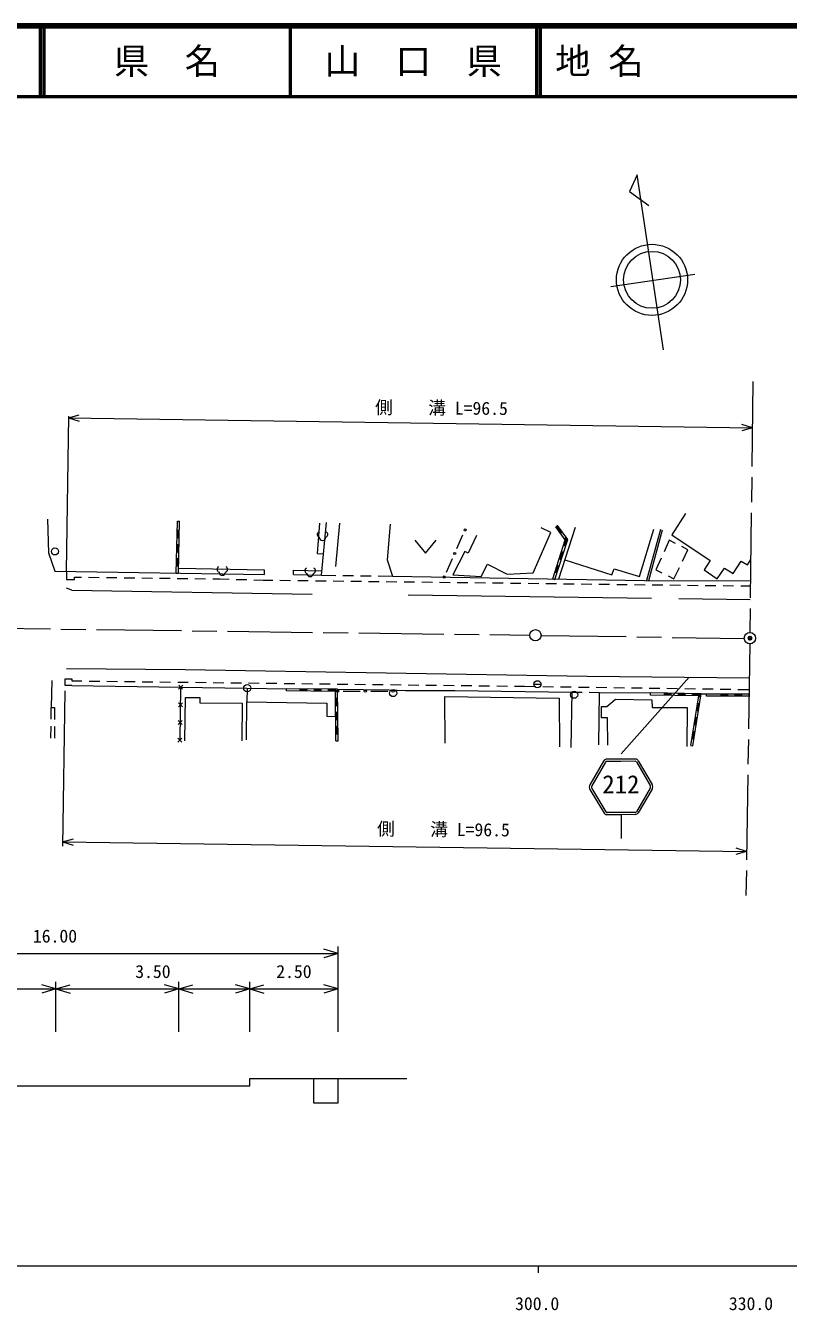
# Model space of a CAD drawing. Units: millimetres, scale not verified. Extents: x 40000 to 680000, y 20000 to 380000.
# Drawn here: x 295702 to 403267, y 198715 to 380000 of the extents above; entities that cross this region are included whole.
import ezdxf
from ezdxf.enums import TextEntityAlignment as Align

# ---------------------------------------------------------------- set-up
doc = ezdxf.new("R2010")
doc.units = ezdxf.units.MM
doc.header["$LTSCALE"] = 1000
doc.header["$PDMODE"] = 32
doc.header["$PDSIZE"] = 500
doc.linetypes.add('CHAIN', pattern=[18.5, 12, -1.5, 3.5, -1.5])
for name, color, linetype, lineweight in [('M-BGD', 7, 'Continuous', 13), ('M-BMK', 2, 'CHAIN', 13), ('M-BMK-SRVR', 3, 'Continuous', 13), ('M-STR-HTXT', 7, 'Continuous', 13), ('M-STR-STRC', 7, 'Continuous', 13), ('M-TTL', 2, 'Continuous', 140), ('M-TTL-BAND', 7, 'Continuous', 13), ('M-TTL-LINE', 7, 'Continuous', 50)]:
    doc.layers.add(name, color=color, linetype=linetype, lineweight=lineweight)
doc.layers.add('M-OTRS', color=6, linetype='Continuous')
doc.layers.add('M-TTL-TXT', color=7, linetype='Continuous')
doc.styles.add('ＭＳ ゴシック', font='')
doc.styles.get('ＭＳ ゴシック').set_extended_font_data('MS Gothic')

msp = doc.modelspace()

# ---------------------------------------------------------------- linework, layer by layer
at = {"layer": 'M-BGD'}
for p, q in [((316946, 302756), (317115, 310065)), ((317115, 310065), (317415, 310059)), ((317246, 302749), (317415, 310059)), ((317384, 308748), (317084, 308755)), ((317121, 307754), (317144, 308753)), ((317181, 307752), (317204, 308752)), ((317241, 307751), (317264, 308751)), ((317301, 307749), (317324, 308749)), ((339453, 303697), (340017, 309787)), ((370466, 309301), (370708, 309478)), ((371816, 307458), (370466, 309301)), ((370765, 309400), (370523, 309223)), ((371162, 308452), (370571, 309258)), ((371211, 308487), (370620, 309294)), ((371259, 308523), (370668, 309329)), ((372149, 307512), (370708, 309478)), ((371308, 308558), (370716, 309365)), ((373183, 309183), (370850, 301912)), ((371114, 308416), (371356, 308594)), ((385233, 308906), (383258, 301701)), ((383595, 301700), (385518, 308850)), ((317338, 306748), (317038, 306755)), ((317061, 307755), (317361, 307748)), ((317075, 305754), (317098, 306754)), ((317135, 305753), (317158, 306752)), ((317195, 305751), (317218, 306751)), ((317255, 305750), (317278, 306750)), ((350609, 307385), (352109, 305585)), ((352109, 305585), (353609, 307385)), ((356512, 306202), (357381, 308157)), ((370035, 301926), (371816, 307458)), ((370321, 301834), (372149, 307512)), ((371567, 306685), (371853, 306593)), ((371624, 306667), (371883, 307469)), ((371949, 307480), (371682, 306648)), ((371705, 307610), (371947, 307787)), ((371739, 306630), (372016, 307491)), ((371753, 307645), (371883, 307469)), ((372082, 307501), (371796, 306612)), ((371949, 307480), (371802, 307681)), ((371850, 307716), (372016, 307491)), ((372082, 307501), (371899, 307752)), ((386474, 307382), (385739, 305757)), ((387338, 306938), (386474, 307382)), ((389091, 306038), (388227, 306482)), ((317292, 304749), (316992, 304756)), ((317015, 305755), (317315, 305749)), ((317029, 303755), (317052, 304754)), ((317089, 303753), (317112, 304753)), ((317149, 303752), (317172, 304752)), ((317209, 303750), (317232, 304750)), ((355034, 302876), (355903, 304831)), ((370954, 304781), (371240, 304689)), ((371012, 304763), (371318, 305715)), ((371069, 304745), (371375, 305697)), ((371126, 304726), (371432, 305678)), ((371183, 304708), (371489, 305660)), ((371546, 305641), (371261, 305733)), ((385327, 304846), (384593, 303221)), ((388328, 304437), (389091, 306038)), ((301449, 303014), (301438, 301851)), ((316946, 302756), (317246, 302749)), ((316969, 303756), (317269, 303749)), ((370342, 302878), (370627, 302786)), ((370399, 302859), (370705, 303811)), ((370456, 302841), (370762, 303793)), ((370513, 302822), (370819, 303774)), ((370570, 302804), (370876, 303756)), ((370934, 303738), (370648, 303830)), ((384593, 303221), (385418, 302803)), ((387136, 301932), (387898, 303534)), ((301438, 301851), (302564, 301857)), ((302564, 301857), (302564, 302182)), ((302564, 302182), (303577, 302170)), ((304577, 302157), (306077, 302139)), ((307077, 302127), (308576, 302108)), ((309576, 302096), (311076, 302077)), ((312076, 302065), (313576, 302046)), ((314576, 302034), (316076, 302015)), ((317076, 302003), (318576, 301985)), ((319576, 301972), (321075, 301954)), ((322075, 301941), (323088, 301929)), ((323088, 301929), (324395, 301894)), ((325394, 301867), (326894, 301826)), ((327893, 301799), (329200, 301764)), ((329200, 301764), (330565, 301748)), ((331565, 301736), (333064, 301717)), ((334064, 301705), (335564, 301687)), ((336564, 301675), (338064, 301657)), ((337436, 302447), (339432, 302421)), ((339064, 301645), (340564, 301627)), ((340432, 302408), (341932, 302389)), ((341564, 301615), (343064, 301597)), ((342931, 302376), (344431, 302356)), ((344064, 301585), (345564, 301567)), ((345431, 302343), (347427, 302317)), ((346563, 301554), (348063, 301536)), ((349063, 301524), (350563, 301506)), ((351563, 301494), (353063, 301476)), ((354063, 301464), (355563, 301446)), ((356563, 301434), (358063, 301416)), ((359063, 301403), (360562, 301385)), ((361562, 301373), (363062, 301355)), ((364062, 301343), (365562, 301325)), ((366562, 301313), (368062, 301295)), ((369062, 301283), (370562, 301265)), ((370035, 301926), (370321, 301834)), ((371562, 301253), (373062, 301234)), ((374061, 301222), (375561, 301204)), ((376561, 301192), (378061, 301174)), ((379061, 301162), (380561, 301144)), ((381561, 301132), (383061, 301114)), ((384061, 301102), (385561, 301083)), ((386310, 302351), (387136, 301932)), ((386561, 301071), (388060, 301053)), ((389060, 301041), (390560, 301023)), ((391560, 301011), (393060, 300993)), ((394060, 300981), (395560, 300963)), ((396560, 300951), (397924, 300934)), ((302216, 300343), (301452, 300623)), ((302216, 300343), (336111, 299777)), ((349640, 299692), (383983, 299235)), ((387817, 299144), (397900, 299015)), ((299403, 287572), (299303, 283795)), ((302206, 287544), (303642, 287526)), ((304642, 287514), (306142, 287496)), ((307142, 287485), (308641, 287467)), ((309641, 287455), (311141, 287437)), ((312141, 287425), (313641, 287407)), ((314641, 287395), (316141, 287377)), ((317141, 287365), (318641, 287347)), ((317845, 286923), (317270, 286367)), ((317836, 286358), (317279, 286932)), ((317557, 286645), (317439, 279192)), ((319641, 287335), (321141, 287317)), ((322140, 287305), (323640, 287287)), ((324640, 287275), (326140, 287257)), ((326950, 286512), (326897, 284575)), ((327140, 287245), (328640, 287227)), ((329640, 287215), (331140, 287197)), ((332140, 287185), (333640, 287167)), ((332495, 286139), (332499, 286439)), ((339688, 286353), (332499, 286439)), ((334640, 287155), (336139, 287137)), ((337139, 287125), (338639, 287108)), ((339639, 287096), (341139, 287078)), ((342139, 287066), (343639, 287048)), ((344639, 287036), (346139, 287018)), ((347139, 287006), (348639, 286988)), ((349638, 286976), (351138, 286958)), ((352138, 286946), (353638, 286928)), ((354638, 286916), (356138, 286898)), ((357138, 286886), (358638, 286868)), ((359638, 286856), (361138, 286838)), ((362138, 286826), (363637, 286808)), ((364637, 286796), (366073, 286779)), ((366073, 286779), (367659, 286756)), ((367379, 287064), (368379, 287064)), ((368659, 286742), (370159, 286720)), ((371159, 286706), (372659, 286684)), ((373659, 286670), (375158, 286648)), ((376158, 286634), (377658, 286612)), ((378658, 286598), (380158, 286576)), ((381158, 286562), (382658, 286540)), ((383658, 286526), (385157, 286504)), ((386157, 286490), (387657, 286468)), ((388657, 286454), (390157, 286432)), ((339391, 286057), (332495, 286139)), ((334381, 286417), (334378, 286117)), ((335378, 286165), (334378, 286177)), ((335379, 286225), (334379, 286237)), ((335380, 286285), (334380, 286297)), ((335380, 286345), (334381, 286357)), ((335378, 286105), (335381, 286405)), ((336381, 286393), (336378, 286093)), ((337378, 286141), (336378, 286153)), ((337379, 286201), (336379, 286213)), ((337380, 286321), (336380, 286333)), ((337380, 286261), (336380, 286273)), ((337377, 286081), (337381, 286381)), ((338381, 286369), (338377, 286069)), ((339378, 286117), (338378, 286129)), ((339379, 286177), (338379, 286189)), ((339380, 286297), (338380, 286309)), ((339379, 286237), (338380, 286249)), ((339377, 286057), (339381, 286357)), ((339469, 279071), (339391, 286057)), ((339702, 285074), (339402, 285071)), ((339474, 284072), (339462, 285072)), ((339534, 284072), (339522, 285072)), ((339594, 284073), (339582, 285073)), ((339654, 284074), (339642, 285074)), ((339769, 279075), (339688, 286353)), ((340465, 286106), (342866, 286102)), ((344366, 286099), (346767, 286095)), ((372734, 285961), (372617, 278142)), ((372734, 285961), (374178, 285947)), ((375178, 285937), (376622, 285923)), ((376538, 278496), (376622, 285923)), ((376622, 285923), (383822, 285854)), ((383824, 285535), (383829, 285835)), ((390631, 285432), (383824, 285535)), ((390982, 285727), (383829, 285835)), ((385743, 285806), (385738, 285506)), ((386739, 285551), (385739, 285566)), ((386740, 285611), (385740, 285626)), ((386741, 285671), (385741, 285686)), ((386742, 285731), (385742, 285746)), ((386738, 285491), (386743, 285791)), ((387743, 285776), (387738, 285476)), ((388739, 285521), (387739, 285536)), ((388740, 285581), (387740, 285596)), ((388741, 285641), (387741, 285656)), ((388742, 285701), (387742, 285716)), ((388738, 285461), (388743, 285761)), ((389524, 278413), (390631, 285432)), ((389738, 285446), (389743, 285746)), ((389739, 285506), (390702, 285491)), ((390772, 285550), (389740, 285566)), ((389741, 285626), (390842, 285609)), ((390912, 285668), (389742, 285686)), ((389821, 278366), (390982, 285727)), ((390615, 285327), (390911, 285281)), ((390674, 285318), (390702, 285491)), ((390772, 285550), (390733, 285309)), ((390793, 285299), (390842, 285609)), ((390912, 285668), (390852, 285290)), ((390994, 285703), (391752, 285694)), ((391157, 286418), (392657, 286396)), ((391728, 285387), (391729, 285687)), ((397728, 285367), (391728, 285387)), ((397729, 285667), (391729, 285687)), ((393656, 286382), (395156, 286360)), ((393729, 285680), (393728, 285380)), ((394728, 285497), (393728, 285500)), ((394728, 285437), (393728, 285440)), ((394729, 285617), (393729, 285620)), ((394729, 285557), (393729, 285560)), ((394728, 285377), (394729, 285677)), ((395729, 285674), (395728, 285374)), ((396728, 285491), (395728, 285494)), ((396728, 285431), (395728, 285434)), ((396729, 285611), (395729, 285614)), ((396729, 285551), (395729, 285554)), ((396156, 286346), (397743, 286323)), ((396728, 285371), (396729, 285671)), ((397728, 285367), (397729, 285667)), ((299286, 282133), (299303, 283795)), ((299303, 283795), (299755, 283787)), ((299755, 283787), (299753, 282110)), ((317805, 284439), (317231, 283882)), ((317796, 283873), (317240, 284448)), ((339414, 284071), (339714, 284074)), ((339725, 283074), (339425, 283071)), ((339496, 282072), (339485, 283072)), ((339556, 282073), (339545, 283072)), ((339616, 282073), (339605, 283073)), ((339676, 282074), (339665, 283074)), ((390303, 283352), (390600, 283305)), ((390363, 283342), (390518, 284330)), ((390422, 283333), (390578, 284321)), ((390755, 284293), (390459, 284339)), ((390481, 283324), (390637, 284311)), ((390540, 283314), (390696, 284302)), ((299258, 279472), (299275, 281133)), ((299752, 281110), (299750, 279433)), ((317766, 281955), (317191, 281398)), ((317757, 281389), (317200, 281964)), ((339436, 282071), (339736, 282075)), ((339747, 281075), (339447, 281071)), ((339518, 280072), (339507, 281072)), ((339578, 280073), (339567, 281073)), ((339638, 280073), (339627, 281073)), ((339698, 280074), (339687, 281074)), ((389992, 281376), (390288, 281329)), ((390051, 281367), (390207, 282355)), ((390110, 281357), (390266, 282345)), ((390444, 282317), (390148, 282364)), ((390170, 281348), (390325, 282336)), ((390229, 281339), (390385, 282327)), ((317726, 279470), (317152, 278914)), ((317718, 278905), (317161, 279479)), ((339458, 280071), (339758, 280075)), ((389680, 279401), (389976, 279354)), ((389739, 279391), (389895, 280379)), ((389799, 279382), (389954, 280370)), ((390132, 280342), (389836, 280388)), ((389858, 279373), (390014, 280360)), ((389917, 279363), (390073, 280351)), ((339469, 279071), (339769, 279075)), ((389524, 278413), (389821, 278366))]:
    msp.add_line(p, q, dxfattribs=at)
for points in [[(298780, 310382), (298913, 305598), (299790, 303042), (329392, 302549)], [(388769, 311177), (386822, 308159), (392241, 304532), (391415, 303220), (393248, 301964), (394246, 303436), (395471, 302672), (396605, 304415), (397513, 303904), (397971, 304692)], [(333453, 302537), (337436, 302447), (338117, 309868)], [(337156, 309815), (336813, 305526), (337715, 305489)], [(347102, 309639), (346669, 304612), (347427, 302317), (382985, 301701), (397934, 301674)], [(359294, 308058), (358132, 305558), (357655, 305810), (355970, 302516), (359954, 302275), (360819, 304014), (363604, 302616), (367299, 302799), (369784, 308462), (368429, 309139)], [(371727, 304645), (378391, 302494), (378693, 303351), (382293, 302267), (384278, 308931)], [(329392, 302549), (329402, 303154), (317271, 303378)], [(333453, 302537), (333456, 303147), (337493, 303063)], [(301463, 289296), (318177, 289161), (374898, 288202), (397768, 287982)], [(302201, 286890), (301264, 286899), (301273, 287831)], [(301273, 287831), (302209, 287822), (302206, 287544)], [(302201, 286890), (317557, 286645), (326910, 286513), (332469, 286414)], [(318126, 279056), (318260, 285207), (320280, 285176), (320261, 284437), (326237, 284378), (326177, 279056)], [(339689, 286363), (346906, 286270), (349262, 286187), (356243, 286185), (372734, 285961)], [(354875, 278756), (354834, 285338), (370962, 285106), (370976, 278232)], [(377806, 278458), (377755, 282320), (376914, 282310), (376942, 283918), (377672, 283909), (378900, 284958), (384031, 284877), (384054, 283796), (389000, 283803), (388967, 278264)], [(326851, 279204), (326897, 284575), (338199, 284408), (338187, 282554), (339431, 282505)], [(250044, 231417), (272223, 231417), (272223, 230396), (327323, 230396), (327323, 231423), (349481, 231423)]]:
    msp.add_lwpolyline(points, dxfattribs=at)
msp.add_lwpolyline([(336320, 231423), (339730, 231423), (339730, 227970), (336320, 227970)], close=True, dxfattribs=at)
for centre, radius in [((357685, 308842), 150), ((299825, 305809), 500), ((356207, 305516), 150), ((354729, 302191), 150), ((326950, 286512), 500), ((367879, 287064), 500), ((339715, 286107), 150), ((343616, 286100), 150), ((347528, 285819), 500), ((347517, 286093), 150), ((373061, 285581), 500)]:
    msp.add_circle(centre, radius, dxfattribs=at)
for centre, radius, start, end in [((337215, 308209), 402, 116.08703, 255.33416), ((337911, 308209), 402, 284.66584, 63.91297), ((337563, 307820), 450, 180, 0), ((323087, 303275), 402, 116.08703, 255.33416), ((323436, 302886), 450, 180, 0), ((323784, 303275), 402, 284.66584, 63.91297), ((335475, 303096), 402, 116.08703, 255.33416), ((336172, 303096), 402, 284.66584, 63.91297), ((335823, 302707), 450, 180, 0)]:
    msp.add_arc(centre, radius, start, end, dxfattribs=at)
at = {"layer": 'M-BMK'}
for p, q in [((398282, 329774), (397843, 294362)), ((268680, 295260), (366801, 293995)), ((368400, 293967), (397060, 293519)), ((397841, 292763), (397291, 256750))]:
    msp.add_line(p, q, dxfattribs=at)
at = {"layer": 'M-BMK-SRVR'}
for p, q in [((381928, 358959), (380859, 356589)), ((385641, 334236), (381928, 358959)), ((380859, 356589), (383577, 354623)), ((378250, 343185), (390071, 344923))]:
    msp.add_line(p, q, dxfattribs=at)
for centre, radius in [((384046, 344133), 5016), ((384046, 344133), 4013), ((367600, 293982), 800), ((397859, 293562), 800)]:
    msp.add_circle(centre, radius, dxfattribs=at)
at = {"layer": 'M-OTRS'}
msp.add_point((397859, 293562), dxfattribs=at)
at = {"layer": 'M-STR-HTXT'}
for p, q in [((301730, 324909), (301417, 302990)), ((301727, 324676), (303233, 325104)), ((301727, 324676), (398201, 323255)), ((301727, 324676), (303220, 324204)), ((398201, 323255), (396695, 322827)), ((398201, 323255), (396708, 323727)), ((301220, 286137), (300907, 264217)), ((300915, 264815), (302421, 265244)), ((300915, 264815), (397394, 263481)), ((300915, 264815), (302409, 264344)), ((397394, 263481), (395888, 263051)), ((397394, 263481), (395900, 263951)), ((259911, 249061), (339755, 249061)), ((339755, 249061), (337755, 249661)), ((339755, 249061), (337755, 248461)), ((339755, 237995), (339755, 250061)), ((299975, 237995), (299975, 245061)), ((317281, 237995), (317281, 245061)), ((327314, 237995), (327314, 245061)), ((282651, 244061), (299975, 244061)), ((299975, 244061), (297975, 244661)), ((299975, 244061), (297975, 243461)), ((299975, 244061), (301975, 244661)), ((299975, 244061), (317281, 244061)), ((299975, 244061), (301975, 243461)), ((317281, 244061), (315281, 244661)), ((317281, 244061), (315281, 243461)), ((317281, 244061), (319281, 244661)), ((317281, 244061), (327314, 244061)), ((317281, 244061), (319281, 243461)), ((327314, 244061), (325314, 244661)), ((327314, 244061), (325314, 243461)), ((327314, 244061), (329314, 244661)), ((327314, 244061), (339755, 244061)), ((327314, 244061), (329314, 243461)), ((339755, 244061), (337755, 244661)), ((339755, 244061), (337755, 243461))]:
    msp.add_line(p, q, dxfattribs=at)
at = {"layer": 'M-STR-STRC'}
for p, q in [((389264, 288064), (379672, 277252)), ((377217, 276232), (375286, 272889)), ((377476, 276082), (375545, 272739)), ((381834, 276100), (383792, 272773)), ((382092, 276252), (384051, 272925)), ((375294, 272201), (377274, 268894)), ((375552, 272355), (377532, 269048)), ((383789, 272389), (381837, 269066)), ((384048, 272237), (382095, 268914)), ((379687, 268659), (379687, 265273))]:
    msp.add_line(p, q, dxfattribs=at)
for points in [[(381718, 276502), (379654, 276485), (377589, 276485)], [(381685, 276201), (379656, 276185), (377625, 276185)], [(381720, 268676), (379687, 268659), (377652, 268659)], [(381680, 268975), (379685, 268959), (377689, 268959)]]:
    msp.add_lwpolyline(points, dxfattribs=at)
for centre, radius, start, end in [((377607, 276058), 427, 92.29572, 156.02366), ((377647, 275995), 191, 96.53703, 152.95737), ((381664, 276011), 191, 27.51575, 83.93609), ((381704, 276075), 427, 24.44946, 88.1774), ((375912, 272553), 711, 151.80974, 209.66878), ((375912, 272553), 412, 151.80974, 209.66878), ((383427, 272584), 412, 330.80435, 28.66338), ((383427, 272584), 711, 330.80435, 28.66338), ((377765, 269261), 612, 216.76349, 259.34701), ((377700, 269162), 203, 214.0004, 273.155), ((381667, 269178), 203, 267.31812, 326.47272), ((381602, 269276), 612, 281.12611, 323.70964)]:
    msp.add_arc(centre, radius, start, end, dxfattribs=at)
at = {"layer": 'M-TTL'}
msp.add_line((680000, 380000), (40000, 380000), dxfattribs=at)
at = {"layer": 'M-TTL-BAND'}
for p, q in [((40000, 205000), (579000, 205000)), ((368000, 205000), (368000, 204000))]:
    msp.add_line(p, q, dxfattribs=at)
at = {"layer": 'M-TTL-LINE'}
for p, q in [((297750, 380000), (297750, 370000)), ((298250, 380000), (298250, 370000)), ((333000, 380000), (333000, 370000)), ((367750, 380000), (367750, 370000)), ((368250, 380000), (368250, 370000)), ((40000, 370000), (680000, 370000))]:
    msp.add_line(p, q, dxfattribs=at)

# ---------------------------------------------------------------- texts
at = {"layer": 'M-STR-HTXT', "style": 'ＭＳ ゴシック'}
for p in [(354345, 326063), (354626, 266591)]:
    msp.add_text('側\u3000\u3000溝 L=96.5', height=1833, rotation=359.475, dxfattribs=at).set_placement(p, align=Align.MIDDLE_CENTER)
for s, p in [('16.00', (299833, 250061)), ('3.50', (313645, 245061)), ('2.50', (333535, 245061))]:
    msp.add_text(s, height=1833, dxfattribs=at).set_placement(p, align=Align.BOTTOM_CENTER)
at = {"layer": 'M-STR-STRC', "style": 'ＭＳ ゴシック'}
msp.add_text('212', height=2566, dxfattribs=at).set_placement((377031, 270893), align=Align.BOTTOM_LEFT)
at = {"layer": 'M-TTL-BAND', "style": 'ＭＳ ゴシック'}
for s, p in [('300.0', (367844, 198195)), ('330.0', (398000, 198195))]:
    msp.add_text(s, height=1833, dxfattribs=at).set_placement(p, align=Align.BOTTOM_CENTER)
at = {"layer": 'M-TTL-TXT', "style": 'ＭＳ ゴシック'}
for s, p in [('県\u3000名', (315625, 375000)), ('山\u3000口\u3000県', (350375, 375000))]:
    msp.add_text(s, height=3666, dxfattribs=at).set_placement(p, align=Align.MIDDLE_CENTER)
msp.add_text('地 名', height=3666, dxfattribs=at).set_placement((370380, 375000), align=Align.MIDDLE_LEFT)

doc.saveas('drawing.dxf')
